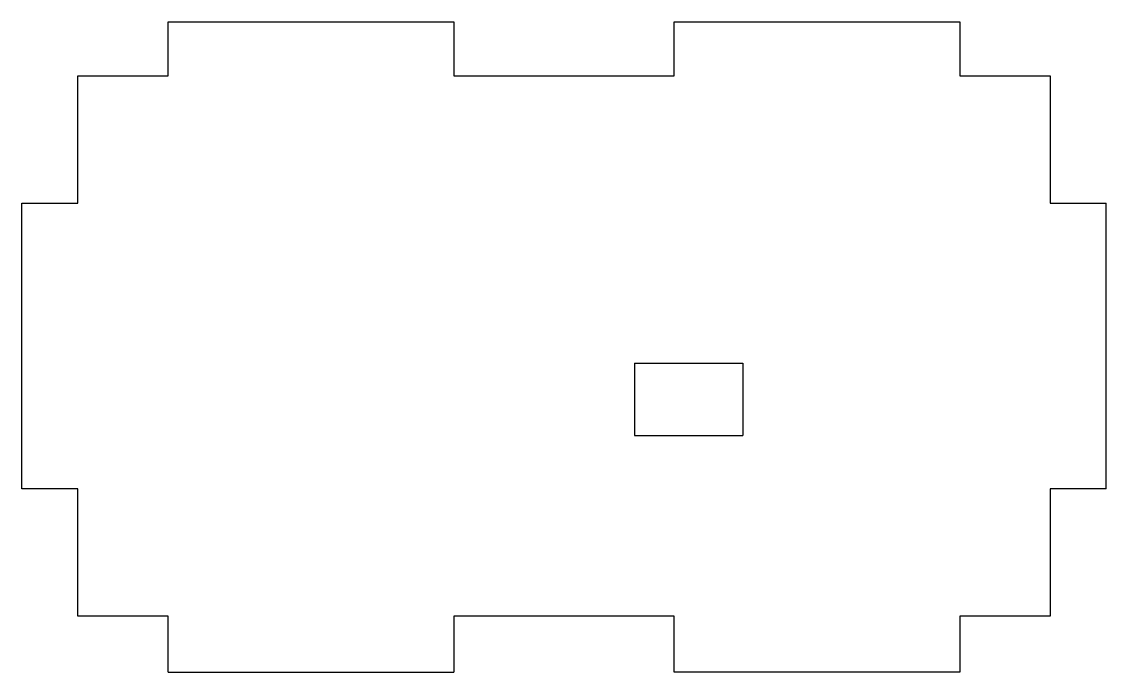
# Model space of a CAD drawing. Header units: millimetres. Extents: x -3.1 to 56.9, y -3.1 to 32.9.
import ezdxf

# ---------------------------------------------------------------- set-up
doc = ezdxf.new("R2010")
doc.units = ezdxf.units.MM

msp = doc.modelspace()

# ---------------------------------------------------------------- linework, layer by layer
at = {"color": 7, "linetype": 'Continuous', "lineweight": 25}
for p, q in [((5, 32.9), (20.8, 32.9)), ((5, 29.9), (5, 32.9)), ((20.8, 32.9), (20.8, 29.9)), ((33, 32.9), (48.8, 32.9)), ((33, 29.9), (33, 32.9)), ((48.8, 32.9), (48.8, 29.9)), ((0, 22.85), (0, 29.9)), ((0, 29.9), (5, 29.9)), ((20.8, 29.9), (33, 29.9)), ((48.8, 29.9), (53.8, 29.9)), ((53.8, 29.9), (53.8, 22.85)), ((-3.1, 22.85), (0, 22.85)), ((-3.1, 7.05), (-3.1, 22.85)), ((53.8, 22.85), (56.9, 22.85)), ((56.9, 7.05), (56.9, 22.85)), ((30.8, 14), (36.8, 14)), ((30.8, 14), (30.8, 10)), ((36.8, 14), (36.8, 10)), ((30.8, 10), (36.8, 10)), ((0, 7.05), (-3.1, 7.05)), ((0, 0), (0, 7.05)), ((53.8, 7.05), (53.8, 0)), ((56.9, 7.05), (53.8, 7.05)), ((5, 0), (0, 0)), ((5, -3.1), (5, 0)), ((20.8, 0), (20.8, -3.1)), ((33, 0), (20.8, 0)), ((33, -3.1), (33, 0)), ((48.8, 0), (48.8, -3.1)), ((53.8, 0), (48.8, 0)), ((5, -3.1), (20.8, -3.1)), ((48.8, -3.1), (33, -3.1))]:
    msp.add_line(p, q, dxfattribs=at)

doc.saveas('drawing.dxf')
